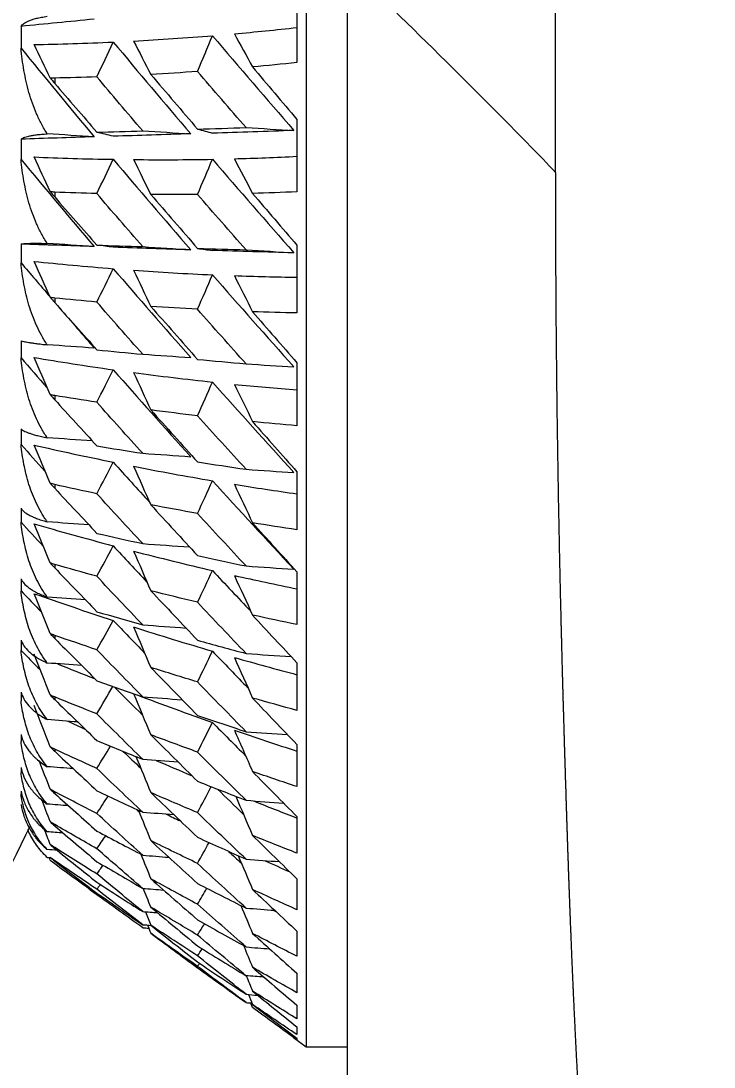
# Model space of a CAD drawing. Extents: x 541 to 1062, y 0 to 382.
# Drawn here: x 780.78 to 789.05, y 230.48 to 242.95 of the extents above; entities that cross this region are included whole.
import ezdxf

# ---------------------------------------------------------------- set-up
doc = ezdxf.new("R2010")
doc.units = 0
doc.header["$LTSCALE"] = 10
doc.header["$MEASUREMENT"] = 0
doc.header["$PDMODE"] = 3
doc.header["$PDSIZE"] = -10
doc.layers.get('0').update_dxf_attribs({"linetype": 'CONTINUOUS'})
doc.layers.get('DEFPOINTS').update_dxf_attribs({"linetype": 'CONTINUOUS'})
doc.layers.add('1', color=7, linetype='CONTINUOUS')
doc.styles.add('Daelim Dimension', font='')
doc.styles.get('Daelim Dimension').set_extended_font_data('NanumGothic')
doc.dimstyles.new('DEFAULT', dxfattribs={"dimscale": 2, "dimtxt": 2, "dimasz": 2, "dimexe": 0, "dimexo": 2, "dimgap": 1, "dimtad": 1, "dimdec": 1, "dimzin": 9, "dimdsep": 46, "dimtxsty": 'Daelim Dimension', "dimcen": 0.5, "dimclrd": 252, "dimclre": 252, "dimclrt": 3, "dimadec": 1, "dimazin": 0, "dimtfac": 1, "dimtdec": 1, "dimtix": 1, "dimtmove": 0, "dimatfit": 3, "dimfxl": 1, "dimtolj": 1, "dimtzin": 1, "dimlwd": 9, "dimlwe": 9, "dimarcsym": 0})

# ---------------------------------------------------------------- blocks, each defined once
blk = doc.blocks.new('*D9')
at = {"color": 5, "linetype": 'ByBlock', "lineweight": 9, "ltscale": 0.5, "transparency": 16777216}
for p, q in [((729.638, 97.539), (729.638, 341.221)), ((733.638, 341.221), (805.042, 341.221)), ((809.042, 265.765), (809.042, 341.221))]:
    blk.add_line(p, q, dxfattribs=at)
at = {"color": 5, "ltscale": 0.5, "transparency": 16777216}
for points in [[(733.638, 341.887), (733.638, 340.554), (729.638, 341.221)], [(805.042, 341.887), (805.042, 340.554), (809.042, 341.221)]]:
    blk.add_solid(points, dxfattribs=at)
at = {"layer": 'DEFPOINTS', "color": 0, "ltscale": 0.5, "transparency": 16777216}
for p in [(809.042, 341.221), (809.042, 261.765), (729.638, 93.539)]:
    blk.add_point(p, dxfattribs=at)
at = {"color": 7, "ltscale": 0.5, "transparency": 16777216, "insert": (769.34, 346.221), "char_height": 6, "attachment_point": 5, "style": 'Daelim Dimension'}
blk.add_mtext('\\A1;79.4', dxfattribs=at)

msp = doc.modelspace()

# ---------------------------------------------------------------- linework, layer by layer
at = {"layer": '1', "color": 7, "linetype": 'Continuous', "lineweight": 18}
for p, q in [((784.182, 321.427), (784.182, 230.722)), ((784.671, 243.377), (784.671, 230.846)), ((781.605, 232.594), (781.763, 232.48)), ((784.03, 230.832), (784.182, 230.722)), ((784.182, 230.722), (784.671, 230.722))]:
    msp.add_line(p, q, dxfattribs=at)
at = {"layer": '1', "color": 7, "linetype": 'Continuous', "lineweight": 13}
for p, q in [((781.183, 242.272), (781.183, 242.209)), ((781.183, 240.912), (781.183, 240.854)), ((781.183, 239.649), (781.183, 239.595)), ((781.183, 238.486), (781.183, 238.437)), ((781.183, 237.426), (781.183, 237.381)), ((781.183, 236.472), (781.183, 236.432)), ((781.183, 235.626), (781.183, 235.591)), ((781.183, 234.892), (781.183, 234.861)), ((781.183, 234.27), (781.183, 234.245)), ((781.183, 233.762), (781.183, 233.742)), ((781.183, 233.371), (781.183, 233.356)), ((781.183, 233.097), (781.183, 233.087)), ((781.183, 232.94), (781.183, 232.936))]:
    msp.add_line(p, q, dxfattribs=at)
for points, knots in [([(787.156, 241.147), (787.156, 241.819), (787.156, 242.524), (787.156, 244), (787.156, 244.772), (787.156, 246.385), (787.156, 247.225), (787.156, 248.976), (787.156, 249.886), (787.156, 251.776), (787.156, 252.755), (787.156, 254.781), (787.156, 255.828), (787.156, 257.987), (787.156, 259.098), (787.156, 261.381), (787.156, 262.552), (787.156, 264.948), (787.156, 266.173), (787.156, 268.668), (787.156, 269.938), (787.156, 272.513), (787.156, 273.819), (787.156, 276.454), (787.156, 277.783), (787.156, 280.454), (787.156, 281.795), (787.156, 284.475), (787.156, 285.814), (787.156, 288.476), (787.156, 289.799), (787.156, 292.414), (787.156, 293.707), (787.156, 296.248), (787.156, 297.496), (787.156, 299.937), (787.156, 301.128), (787.156, 303.443), (787.156, 304.567), (787.156, 306.736), (787.156, 307.781), (787.156, 309.786), (787.156, 310.746), (787.156, 312.574), (787.156, 313.442), (787.156, 315.083), (787.156, 315.856), (787.157, 317.307), (787.157, 317.983), (787.157, 319.241), (787.157, 319.822), (787.157, 320.89), (787.157, 321.377), (787.157, 322.261), (787.157, 322.657), (787.157, 323.365), (787.157, 323.676), (787.157, 324.218), (787.157, 324.449), (787.157, 324.836), (787.157, 324.992), (787.157, 325.238), (787.157, 325.327), (787.157, 325.443), (787.157, 325.47), (787.157, 325.47)], [0, 0, 0, 0, 0.03125, 0.03125, 0.0625, 0.0625, 0.09375, 0.09375, 0.125, 0.125, 0.15625, 0.15625, 0.1875, 0.1875, 0.21875, 0.21875, 0.25, 0.25, 0.28125, 0.28125, 0.3125, 0.3125, 0.34375, 0.34375, 0.375, 0.375, 0.40625, 0.40625, 0.4375, 0.4375, 0.46875, 0.46875, 0.5, 0.5, 0.53125, 0.53125, 0.5625, 0.5625, 0.59375, 0.59375, 0.625, 0.625, 0.65625, 0.65625, 0.6875, 0.6875, 0.71875, 0.71875, 0.75, 0.75, 0.78125, 0.78125, 0.8125, 0.8125, 0.84375, 0.84375, 0.875, 0.875, 0.90625, 0.90625, 0.9375, 0.9375, 0.96875, 0.96875, 1, 1, 1, 1]), ([(787.155, 241.146), (786.957, 241.357), (786.55, 241.772), (785.722, 242.598), (785.096, 243.214), (784.671, 243.621)], [0, 0, 0, 0, 0.249848, 0.499898, 1, 1, 1, 1]), ([(787.154, 241.146), (787.154, 241.122), (787.154, 241.074), (787.154, 241.003), (787.154, 240.932), (787.154, 240.862), (787.154, 240.791), (787.154, 240.721), (787.154, 240.65), (787.154, 240.58), (787.154, 240.511), (787.155, 240.441), (787.155, 240.372), (787.155, 240.302), (787.155, 240.233), (787.156, 240.164), (787.156, 240.096), (787.156, 240.027), (787.156, 239.959), (787.157, 239.89), (787.157, 239.822), (787.158, 239.755), (787.158, 239.687), (787.158, 239.619), (787.159, 239.552), (787.159, 239.485), (787.16, 239.418), (787.16, 239.351), (787.161, 239.284), (787.161, 239.218), (787.162, 239.151), (787.163, 239.085), (787.163, 239.019), (787.164, 238.953), (787.165, 238.887), (787.165, 238.822), (787.166, 238.756), (787.167, 238.691), (787.167, 238.626), (787.168, 238.561), (787.169, 238.496), (787.17, 238.431), (787.171, 238.367), (787.171, 238.302), (787.172, 238.238), (787.173, 238.174), (787.174, 238.11), (787.175, 238.046), (787.176, 237.982), (787.177, 237.919), (787.178, 237.855), (787.179, 237.792), (787.18, 237.729), (787.181, 237.666), (787.182, 237.603), (787.183, 237.54), (787.184, 237.478), (787.185, 237.415), (787.186, 237.353), (787.187, 237.291), (787.188, 237.229), (787.189, 237.167), (787.191, 237.105), (787.192, 237.044), (787.193, 236.982), (787.194, 236.921), (787.195, 236.859), (787.197, 236.798), (787.198, 236.737), (787.199, 236.676), (787.2, 236.616), (787.202, 236.555), (787.203, 236.495), (787.204, 236.434), (787.206, 236.374), (787.207, 236.314), (787.208, 236.254), (787.21, 236.194), (787.211, 236.134), (787.212, 236.075), (787.214, 236.015), (787.215, 235.956), (787.217, 235.897), (787.218, 235.838), (787.219, 235.779), (787.221, 235.72), (787.222, 235.661), (787.224, 235.602), (787.225, 235.544), (787.227, 235.485), (787.228, 235.427), (787.23, 235.369), (787.231, 235.311), (787.233, 235.253), (787.234, 235.195), (787.236, 235.138), (787.238, 235.08), (787.239, 235.023), (787.241, 234.965), (787.242, 234.908), (787.244, 234.851), (787.246, 234.794), (787.247, 234.738), (787.249, 234.681), (787.25, 234.624), (787.252, 234.568), (787.254, 234.512), (787.255, 234.455), (787.257, 234.399), (787.259, 234.343), (787.26, 234.288), (787.262, 234.232), (787.264, 234.176), (787.265, 234.121), (787.267, 234.066), (787.269, 234.01), (787.27, 233.955), (787.272, 233.9), (787.274, 233.846), (787.276, 233.791), (787.277, 233.74), (787.279, 233.693), (787.28, 233.649), (787.281, 233.605), (787.283, 233.561), (787.284, 233.515), (787.286, 233.47), (787.287, 233.424), (787.289, 233.377), (787.29, 233.33), (787.292, 233.282), (787.294, 233.234), (787.295, 233.185), (787.297, 233.136), (787.298, 233.086), (787.3, 233.036), (787.302, 232.985), (787.304, 232.934), (787.305, 232.883), (787.307, 232.831), (787.309, 232.779), (787.311, 232.726), (787.313, 232.673), (787.315, 232.619), (787.317, 232.565), (787.319, 232.51), (787.321, 232.455), (787.323, 232.4), (787.325, 232.344), (787.327, 232.288), (787.329, 232.232), (787.331, 232.175), (787.334, 232.118), (787.336, 232.06), (787.338, 232.002), (787.341, 231.944), (787.343, 231.885), (787.345, 231.826), (787.348, 231.767), (787.35, 231.708), (787.353, 231.648), (787.356, 231.588), (787.358, 231.527), (787.361, 231.467), (787.364, 231.406), (787.366, 231.344), (787.369, 231.283), (787.372, 231.221), (787.375, 231.159), (787.378, 231.097), (787.381, 231.035), (787.384, 230.973), (787.387, 230.91), (787.39, 230.847), (787.393, 230.784), (787.396, 230.721), (787.4, 230.658), (787.403, 230.594), (787.406, 230.531), (787.41, 230.467), (787.413, 230.404), (787.417, 230.34), (787.42, 230.276), (787.424, 230.212), (787.427, 230.149), (787.431, 230.085), (787.435, 230.021), (787.438, 229.957), (787.442, 229.894), (787.446, 229.83), (787.45, 229.766), (787.454, 229.703), (787.458, 229.639), (787.462, 229.576), (787.466, 229.513), (787.47, 229.45), (787.474, 229.387), (787.478, 229.325), (787.482, 229.263), (787.486, 229.201), (787.49, 229.139), (787.495, 229.077), (787.499, 229.016), (787.503, 228.955), (787.508, 228.894), (787.511, 228.855), (787.512, 228.835)], [0, 0, 0, 0, 0.004183, 0.008364, 0.012543, 0.01672, 0.020895, 0.025068, 0.029239, 0.033409, 0.037577, 0.041743, 0.045908, 0.050071, 0.054233, 0.058394, 0.062553, 0.066711, 0.070868, 0.075024, 0.079179, 0.083333, 0.087486, 0.091639, 0.09579, 0.099941, 0.104092, 0.108241, 0.112391, 0.116539, 0.120688, 0.124836, 0.128984, 0.133132, 0.137279, 0.141427, 0.145575, 0.149722, 0.15387, 0.158018, 0.162167, 0.166315, 0.170464, 0.174614, 0.178764, 0.182914, 0.187066, 0.191218, 0.19537, 0.199524, 0.203678, 0.207834, 0.21199, 0.216148, 0.220307, 0.224466, 0.228627, 0.23279, 0.236954, 0.241119, 0.245286, 0.249454, 0.253624, 0.257796, 0.261969, 0.266144, 0.270321, 0.2745, 0.278681, 0.282865, 0.28705, 0.291237, 0.295427, 0.299619, 0.303813, 0.30801, 0.31221, 0.316412, 0.320617, 0.324824, 0.329035, 0.333248, 0.337464, 0.341683, 0.345906, 0.350131, 0.35436, 0.358592, 0.362827, 0.367066, 0.371308, 0.375554, 0.379803, 0.384056, 0.388313, 0.392573, 0.396838, 0.401106, 0.405378, 0.409655, 0.413935, 0.41822, 0.422509, 0.426802, 0.4311, 0.435402, 0.439709, 0.44402, 0.448336, 0.452657, 0.456983, 0.461313, 0.465648, 0.469988, 0.474334, 0.478684, 0.483039, 0.4874, 0.491766, 0.496138, 0.500515, 0.503985, 0.507509, 0.511086, 0.514716, 0.5184, 0.522137, 0.525927, 0.529772, 0.53367, 0.537622, 0.541629, 0.54569, 0.549805, 0.553975, 0.5582, 0.562479, 0.566814, 0.571204, 0.575649, 0.580149, 0.584706, 0.589318, 0.593986, 0.59871, 0.603491, 0.608328, 0.613222, 0.618172, 0.62318, 0.628244, 0.633366, 0.638546, 0.643783, 0.649077, 0.65443, 0.659841, 0.66531, 0.670838, 0.676424, 0.68207, 0.687774, 0.693538, 0.699361, 0.705243, 0.711186, 0.717188, 0.72325, 0.729373, 0.735556, 0.7418, 0.748105, 0.754471, 0.760898, 0.767386, 0.773936, 0.780548, 0.787222, 0.793958, 0.800757, 0.807618, 0.814542, 0.821529, 0.828579, 0.835692, 0.842869, 0.85011, 0.857414, 0.864783, 0.872216, 0.879713, 0.887275, 0.894901, 0.902593, 0.910349, 0.91817, 0.926057, 0.934009, 0.942027, 0.95011, 0.95826, 0.966475, 0.974757, 0.983105, 0.991519, 1, 1, 1, 1])]:
    msp.add_open_spline(points, degree=3, knots=knots, dxfattribs=at)
at = {"layer": '1', "color": 7, "linetype": 'Continuous', "lineweight": 18}
for points, knots in [([(784.671, 243.621), (784.671, 243.085), (784.671, 242.043), (784.671, 240.567), (784.671, 239.176), (784.671, 238.307), (784.671, 237.835), (784.671, 237.783), (784.671, 237.678), (784.671, 237.627), (784.671, 237.472), (784.671, 237.166), (784.671, 236.87), (784.671, 236.29), (784.671, 235.552), (784.671, 234.546), (784.671, 233.942), (784.671, 233.371), (784.671, 232.834), (784.671, 232.364), (784.671, 231.929), (784.671, 231.728), (784.671, 231.521), (784.671, 231.499), (784.671, 231.454), (784.671, 231.388), (784.671, 231.24), (784.671, 231.123), (784.671, 230.904), (784.671, 230.65), (784.671, 230.377), (784.671, 230.215), (784.671, 230.179), (784.671, 230.179)], [0, 0, 0, 0, 0.062546, 0.125093, 0.187639, 0.250185, 0.250185, 0.258004, 0.258004, 0.265822, 0.265822, 0.281458, 0.312732, 0.312732, 0.375278, 0.437824, 0.500371, 0.500371, 0.562917, 0.625463, 0.625463, 0.68801, 0.68801, 0.695828, 0.695828, 0.703646, 0.719283, 0.750556, 0.750556, 0.813102, 0.875648, 0.938195, 1, 1, 1, 1]), ([(780.782, 242.888), (780.789, 242.9), (780.801, 242.911), (780.831, 242.934), (780.851, 242.945), (780.888, 242.96), (780.901, 242.965), (780.924, 242.972), (780.932, 242.975), (780.948, 242.98), (780.957, 242.982), (780.984, 242.989), (781.003, 242.993), (781.046, 243.001), (781.069, 243.005), (781.095, 243.009)], [0, 0, 0, 0, 0.25, 0.25, 0.5, 0.5, 0.625, 0.625, 0.6875, 0.6875, 0.75, 0.75, 0.875, 0.875, 1, 1, 1, 1]), ([(781.095, 241.607), (781.069, 241.646), (781.046, 241.685), (781.004, 241.766), (780.984, 241.806), (780.931, 241.93), (780.901, 242.015), (780.864, 242.144), (780.853, 242.188), (780.833, 242.275), (780.824, 242.319), (780.801, 242.451), (780.789, 242.54), (780.782, 242.629)], [0, 0, 0, 0, 0.125, 0.125, 0.25, 0.25, 0.5, 0.5, 0.625, 0.625, 0.75, 0.75, 1, 1, 1, 1]), ([(780.782, 241.543), (780.789, 241.55), (780.801, 241.556), (780.831, 241.569), (780.851, 241.575), (780.888, 241.583), (780.901, 241.586), (780.924, 241.59), (780.932, 241.591), (780.948, 241.594), (780.957, 241.595), (780.984, 241.598), (781.003, 241.6), (781.046, 241.604), (781.069, 241.606), (781.095, 241.607)], [0, 0, 0, 0, 0.25, 0.25, 0.5, 0.5, 0.625, 0.625, 0.6875, 0.6875, 0.75, 0.75, 0.875, 0.875, 1, 1, 1, 1]), ([(781.095, 240.3), (781.069, 240.338), (781.046, 240.377), (781.004, 240.455), (780.984, 240.495), (780.931, 240.617), (780.901, 240.7), (780.864, 240.827), (780.853, 240.869), (780.833, 240.955), (780.824, 240.998), (780.801, 241.128), (780.789, 241.214), (780.782, 241.302)], [0, 0, 0, 0, 0.125, 0.125, 0.25, 0.25, 0.5, 0.5, 0.625, 0.625, 0.75, 0.75, 1, 1, 1, 1]), ([(780.782, 240.292), (780.789, 240.294), (780.801, 240.296), (780.831, 240.299), (780.851, 240.3), (780.888, 240.301), (780.901, 240.302), (780.924, 240.302), (780.932, 240.302), (780.948, 240.302), (780.957, 240.302), (780.984, 240.302), (781.003, 240.302), (781.046, 240.301), (781.069, 240.301), (781.095, 240.3)], [0, 0, 0, 0, 0.25, 0.25, 0.5, 0.5, 0.625, 0.625, 0.6875, 0.6875, 0.75, 0.75, 0.875, 0.875, 1, 1, 1, 1]), ([(781.095, 239.091), (781.069, 239.128), (781.046, 239.166), (781.004, 239.243), (780.984, 239.282), (780.931, 239.4), (780.901, 239.482), (780.864, 239.606), (780.853, 239.647), (780.833, 239.731), (780.824, 239.773), (780.801, 239.899), (780.789, 239.984), (780.782, 240.069)], [0, 0, 0, 0, 0.125, 0.125, 0.25, 0.25, 0.5, 0.5, 0.625, 0.625, 0.75, 0.75, 1, 1, 1, 1]), ([(780.782, 239.14), (780.789, 239.137), (780.801, 239.134), (780.831, 239.127), (780.851, 239.123), (780.888, 239.117), (780.901, 239.115), (780.924, 239.112), (780.932, 239.111), (780.948, 239.109), (780.957, 239.107), (780.984, 239.104), (781.003, 239.102), (781.046, 239.096), (781.069, 239.094), (781.095, 239.091)], [0, 0, 0, 0, 0.25, 0.25, 0.5, 0.5, 0.625, 0.625, 0.6875, 0.6875, 0.75, 0.75, 0.875, 0.875, 1, 1, 1, 1]), ([(781.095, 237.983), (781.069, 238.019), (781.046, 238.056), (781.004, 238.131), (780.984, 238.169), (780.931, 238.285), (780.901, 238.364), (780.864, 238.485), (780.853, 238.525), (780.833, 238.607), (780.824, 238.648), (780.801, 238.771), (780.789, 238.853), (780.782, 238.936)], [0, 0, 0, 0, 0.125, 0.125, 0.25, 0.25, 0.5, 0.5, 0.625, 0.625, 0.75, 0.75, 1, 1, 1, 1]), ([(780.782, 238.089), (780.789, 238.081), (780.801, 238.073), (780.831, 238.056), (780.851, 238.048), (780.888, 238.035), (780.901, 238.03), (780.924, 238.023), (780.932, 238.021), (780.948, 238.017), (780.957, 238.014), (780.984, 238.007), (781.003, 238.002), (781.046, 237.993), (781.069, 237.988), (781.095, 237.983)], [0, 0, 0, 0, 0.25, 0.25, 0.5, 0.5, 0.625, 0.625, 0.6875, 0.6875, 0.75, 0.75, 0.875, 0.875, 1, 1, 1, 1]), ([(781.095, 236.98), (781.069, 237.015), (781.046, 237.051), (781.004, 237.124), (780.984, 237.161), (780.931, 237.273), (780.901, 237.349), (780.864, 237.466), (780.853, 237.506), (780.833, 237.585), (780.824, 237.625), (780.801, 237.744), (780.789, 237.824), (780.782, 237.904)], [0, 0, 0, 0, 0.125, 0.125, 0.25, 0.25, 0.5, 0.5, 0.625, 0.625, 0.75, 0.75, 1, 1, 1, 1]), ([(780.782, 237.142), (780.789, 237.129), (780.801, 237.116), (780.831, 237.09), (780.851, 237.077), (780.888, 237.056), (780.901, 237.049), (780.924, 237.039), (780.932, 237.036), (780.948, 237.029), (780.957, 237.025), (780.984, 237.015), (781.003, 237.008), (781.046, 236.994), (781.069, 236.987), (781.095, 236.98)], [0, 0, 0, 0, 0.25, 0.25, 0.5, 0.5, 0.625, 0.625, 0.6875, 0.6875, 0.75, 0.75, 0.875, 0.875, 1, 1, 1, 1]), ([(781.095, 236.084), (781.069, 236.118), (781.046, 236.152), (781.004, 236.223), (780.984, 236.258), (780.931, 236.367), (780.901, 236.441), (780.864, 236.554), (780.853, 236.592), (780.833, 236.669), (780.824, 236.707), (780.801, 236.822), (780.789, 236.899), (780.782, 236.977)], [0, 0, 0, 0, 0.125, 0.125, 0.25, 0.25, 0.5, 0.5, 0.625, 0.625, 0.75, 0.75, 1, 1, 1, 1]), ([(780.782, 236.302), (780.789, 236.284), (780.801, 236.266), (780.831, 236.23), (780.851, 236.212), (780.888, 236.185), (780.901, 236.176), (780.924, 236.162), (780.932, 236.157), (780.948, 236.148), (780.957, 236.143), (780.984, 236.129), (781.003, 236.12), (781.046, 236.102), (781.069, 236.093), (781.095, 236.084)], [0, 0, 0, 0, 0.25, 0.25, 0.5, 0.5, 0.625, 0.625, 0.6875, 0.6875, 0.75, 0.75, 0.875, 0.875, 1, 1, 1, 1]), ([(781.095, 235.297), (781.069, 235.33), (781.046, 235.363), (781.004, 235.431), (780.984, 235.466), (780.931, 235.57), (780.901, 235.641), (780.864, 235.75), (780.853, 235.787), (780.833, 235.86), (780.824, 235.897), (780.801, 236.008), (780.789, 236.082), (780.782, 236.157)], [0, 0, 0, 0, 0.125, 0.125, 0.25, 0.25, 0.5, 0.5, 0.625, 0.625, 0.75, 0.75, 1, 1, 1, 1]), ([(780.782, 235.571), (780.789, 235.548), (780.801, 235.525), (780.831, 235.48), (780.851, 235.457), (780.888, 235.423), (780.901, 235.411), (780.924, 235.394), (780.932, 235.388), (780.948, 235.377), (780.957, 235.371), (780.984, 235.354), (781.003, 235.342), (781.046, 235.319), (781.069, 235.308), (781.095, 235.297)], [0, 0, 0, 0, 0.25, 0.25, 0.5, 0.5, 0.625, 0.625, 0.6875, 0.6875, 0.75, 0.75, 0.875, 0.875, 1, 1, 1, 1]), ([(781.095, 234.622), (781.069, 234.654), (781.046, 234.686), (781.004, 234.751), (780.984, 234.784), (780.931, 234.884), (780.901, 234.953), (780.864, 235.057), (780.853, 235.092), (780.833, 235.162), (780.824, 235.198), (780.801, 235.304), (780.789, 235.375), (780.782, 235.446)], [0, 0, 0, 0, 0.125, 0.125, 0.25, 0.25, 0.5, 0.5, 0.625, 0.625, 0.75, 0.75, 1, 1, 1, 1]), ([(780.782, 234.95), (780.789, 234.923), (780.801, 234.896), (780.831, 234.841), (780.851, 234.813), (780.888, 234.772), (780.901, 234.758), (780.924, 234.737), (780.932, 234.731), (780.948, 234.717), (780.957, 234.71), (780.984, 234.689), (781.003, 234.676), (781.046, 234.649), (781.069, 234.635), (781.095, 234.622)], [0, 0, 0, 0, 0.25, 0.25, 0.5, 0.5, 0.625, 0.625, 0.6875, 0.6875, 0.75, 0.75, 0.875, 0.875, 1, 1, 1, 1]), ([(781.095, 234.061), (781.069, 234.091), (781.046, 234.122), (781.004, 234.184), (780.984, 234.216), (780.931, 234.311), (780.901, 234.376), (780.864, 234.476), (780.853, 234.51), (780.833, 234.577), (780.824, 234.61), (780.801, 234.711), (780.789, 234.779), (780.782, 234.847)], [0, 0, 0, 0, 0.125, 0.125, 0.25, 0.25, 0.5, 0.5, 0.625, 0.625, 0.75, 0.75, 1, 1, 1, 1]), ([(780.782, 234.443), (780.789, 234.411), (780.801, 234.379), (780.831, 234.314), (780.851, 234.282), (780.888, 234.234), (780.901, 234.218), (780.924, 234.194), (780.932, 234.186), (780.948, 234.17), (780.957, 234.162), (780.984, 234.138), (781.003, 234.123), (781.046, 234.092), (781.069, 234.076), (781.095, 234.061)], [0, 0, 0, 0, 0.25, 0.25, 0.5, 0.5, 0.625, 0.625, 0.6875, 0.6875, 0.75, 0.75, 0.875, 0.875, 1, 1, 1, 1]), ([(781.095, 233.615), (781.069, 233.644), (781.046, 233.673), (781.004, 233.732), (780.984, 233.762), (780.931, 233.853), (780.901, 233.915), (780.864, 234.009), (780.853, 234.041), (780.833, 234.104), (780.824, 234.136), (780.801, 234.232), (780.789, 234.296), (780.782, 234.361)], [0, 0, 0, 0, 0.125, 0.125, 0.25, 0.25, 0.5, 0.5, 0.625, 0.625, 0.75, 0.75, 1, 1, 1, 1]), ([(780.782, 234.05), (780.789, 234.013), (780.801, 233.976), (780.831, 233.903), (780.851, 233.866), (780.888, 233.811), (780.901, 233.793), (780.924, 233.766), (780.932, 233.757), (780.948, 233.739), (780.957, 233.73), (780.984, 233.703), (781.003, 233.685), (781.046, 233.65), (781.069, 233.632), (781.095, 233.615)], [0, 0, 0, 0, 0.25, 0.25, 0.5, 0.5, 0.625, 0.625, 0.6875, 0.6875, 0.75, 0.75, 0.875, 0.875, 1, 1, 1, 1]), ([(781.095, 233.285), (781.069, 233.312), (781.046, 233.34), (781.004, 233.396), (780.984, 233.424), (780.931, 233.51), (780.901, 233.568), (780.864, 233.657), (780.853, 233.687), (780.833, 233.747), (780.824, 233.777), (780.801, 233.868), (780.789, 233.928), (780.782, 233.989)], [0, 0, 0, 0, 0.125, 0.125, 0.25, 0.25, 0.5, 0.5, 0.625, 0.625, 0.75, 0.75, 1, 1, 1, 1]), ([(780.782, 233.771), (780.789, 233.73), (780.801, 233.689), (780.831, 233.607), (780.851, 233.566), (780.888, 233.504), (780.901, 233.484), (780.924, 233.454), (780.932, 233.443), (780.948, 233.423), (780.957, 233.413), (780.984, 233.383), (781.003, 233.363), (781.046, 233.324), (781.069, 233.304), (781.095, 233.285)], [0, 0, 0, 0, 0.25, 0.25, 0.5, 0.5, 0.625, 0.625, 0.6875, 0.6875, 0.75, 0.75, 0.875, 0.875, 1, 1, 1, 1]), ([(781.095, 233.073), (781.069, 233.098), (781.046, 233.124), (781.004, 233.177), (780.984, 233.203), (780.931, 233.284), (780.901, 233.338), (780.864, 233.422), (780.853, 233.45), (780.833, 233.506), (780.824, 233.534), (780.801, 233.619), (780.789, 233.676), (780.782, 233.732)], [0, 0, 0, 0, 0.125, 0.125, 0.25, 0.25, 0.5, 0.5, 0.625, 0.625, 0.75, 0.75, 1, 1, 1, 1]), ([(780.782, 233.609), (780.789, 233.563), (780.801, 233.518), (780.831, 233.427), (780.851, 233.382), (780.888, 233.314), (780.901, 233.292), (780.924, 233.258), (780.932, 233.247), (780.948, 233.225), (780.957, 233.213), (780.984, 233.18), (781.003, 233.158), (781.046, 233.115), (781.069, 233.094), (781.095, 233.073)], [0, 0, 0, 0, 0.25, 0.25, 0.5, 0.5, 0.625, 0.625, 0.6875, 0.6875, 0.75, 0.75, 0.875, 0.875, 1, 1, 1, 1]), ([(774.986, 227.31), (775.79, 227.353), (776.599, 227.638), (777.916, 228.566), (778.439, 229.173), (779.701, 230.93), (780.311, 232.151), (780.893, 233.36)], [0, 0, 0, 0, 0.257138, 0.257138, 0.520889, 0.520889, 1, 1, 1, 1]), ([(781.095, 232.978), (781.069, 233.002), (781.046, 233.026), (781.004, 233.075), (780.984, 233.1), (780.931, 233.175), (780.901, 233.226), (780.871, 233.289), (780.866, 233.3), (780.861, 233.311)], [0, 0, 0, 0, 0.226104, 0.226104, 0.452208, 0.452208, 0.904415, 0.904415, 1, 1, 1, 1])]:
    msp.add_open_spline(points, degree=3, knots=knots, dxfattribs=at)
for points in [[(784.071, 243.373), (784.071, 243.063), (784.071, 242.757), (784.071, 242.457)], [(781.655, 242.974), (781.355, 242.945), (781.064, 242.916), (780.782, 242.888)], [(780.782, 242.888), (780.782, 242.801), (780.782, 242.715), (780.782, 242.629)], [(783.325, 242.8), (783.574, 242.822), (783.823, 242.847), (784.071, 242.875)], [(782.123, 242.714), (782.437, 242.73), (782.751, 242.752), (783.064, 242.777)], [(782.886, 242.351), (782.946, 242.493), (783.005, 242.635), (783.064, 242.777)], [(783.064, 242.777), (783.383, 242.402), (783.707, 242.026), (784.036, 241.647)], [(783.325, 242.8), (783.398, 242.668), (783.47, 242.536), (783.542, 242.404)], [(780.782, 242.629), (781.064, 242.281), (781.355, 241.929), (781.655, 241.571)], [(780.937, 242.671), (781.236, 242.677), (781.551, 242.686), (781.881, 242.702)], [(781.129, 242.274), (781.065, 242.406), (781.001, 242.538), (780.937, 242.671)], [(781.686, 242.286), (781.751, 242.425), (781.816, 242.563), (781.881, 242.702)], [(781.881, 242.702), (782.18, 242.343), (782.488, 241.978), (782.805, 241.607)], [(782.123, 242.714), (782.192, 242.581), (782.26, 242.448), (782.329, 242.315)], [(784.071, 242.457), (783.895, 242.438), (783.718, 242.421), (783.542, 242.404)], [(783.542, 242.404), (783.718, 242.196), (783.895, 241.987), (784.071, 241.779)], [(781.129, 242.274), (781.147, 242.252), (781.165, 242.23), (781.183, 242.209)], [(781.183, 242.272), (781.165, 242.271), (781.147, 242.272), (781.129, 242.274)], [(781.686, 242.286), (781.518, 242.28), (781.351, 242.275), (781.183, 242.272)], [(782.232, 241.643), (782.046, 241.859), (781.864, 242.074), (781.686, 242.286)], [(782.886, 242.351), (782.701, 242.337), (782.515, 242.326), (782.329, 242.315)], [(782.329, 242.315), (782.515, 242.098), (782.701, 241.88), (782.886, 241.663)], [(783.465, 241.682), (783.27, 241.905), (783.077, 242.128), (782.886, 242.351)], [(781.183, 242.209), (781.351, 242.014), (781.519, 241.82), (781.686, 241.627)], [(784.071, 241.779), (784.071, 241.486), (784.071, 241.199), (784.071, 240.916)], [(781.686, 241.627), (781.865, 241.632), (782.047, 241.637), (782.232, 241.643)], [(782.232, 241.643), (782.423, 241.631), (782.614, 241.619), (782.805, 241.607)], [(782.886, 241.663), (783.077, 241.669), (783.27, 241.675), (783.465, 241.682)], [(782.886, 241.663), (782.946, 241.647), (783.005, 241.631), (783.064, 241.615)], [(784.036, 241.647), (783.707, 241.636), (783.383, 241.625), (783.064, 241.615)], [(783.465, 241.682), (783.655, 241.67), (783.846, 241.659), (784.036, 241.647)], [(781.655, 241.571), (781.355, 241.562), (781.064, 241.552), (780.782, 241.543)], [(780.782, 241.543), (780.782, 241.462), (780.782, 241.381), (780.782, 241.302)], [(781.655, 241.571), (781.468, 241.583), (781.281, 241.595), (781.095, 241.607)], [(781.882, 241.578), (781.817, 241.594), (781.751, 241.61), (781.686, 241.627)], [(782.805, 241.607), (782.488, 241.597), (782.18, 241.587), (781.882, 241.578)], [(780.782, 241.302), (781.064, 240.96), (781.355, 240.614), (781.655, 240.263)], [(781.129, 240.918), (781.065, 241.055), (781.001, 241.193), (780.937, 241.331)], [(780.937, 241.331), (781.236, 241.318), (781.551, 241.308), (781.881, 241.303)], [(781.686, 240.895), (781.751, 241.031), (781.816, 241.167), (781.881, 241.303)], [(781.881, 241.303), (782.18, 240.949), (782.488, 240.59), (782.805, 240.224)], [(782.123, 241.3), (782.437, 241.297), (782.751, 241.298), (783.064, 241.304)], [(782.123, 241.3), (782.192, 241.161), (782.26, 241.023), (782.329, 240.884)], [(782.886, 240.885), (782.946, 241.024), (783.005, 241.164), (783.064, 241.304)], [(783.064, 241.304), (783.383, 240.934), (783.707, 240.562), (784.036, 240.188)], [(783.325, 241.31), (783.574, 241.317), (783.823, 241.326), (784.071, 241.339)], [(783.325, 241.31), (783.398, 241.173), (783.47, 241.035), (783.542, 240.897)], [(781.129, 240.918), (781.147, 240.896), (781.165, 240.875), (781.183, 240.854)], [(781.183, 240.912), (781.165, 240.913), (781.147, 240.915), (781.129, 240.918)], [(781.686, 240.895), (781.518, 240.9), (781.351, 240.905), (781.183, 240.912)], [(782.232, 240.262), (782.046, 240.475), (781.864, 240.686), (781.686, 240.895)], [(782.886, 240.885), (782.701, 240.883), (782.515, 240.883), (782.329, 240.884)], [(782.329, 240.884), (782.515, 240.669), (782.701, 240.455), (782.886, 240.241)], [(783.465, 240.224), (783.27, 240.445), (783.077, 240.665), (782.886, 240.885)], [(784.071, 240.916), (783.895, 240.908), (783.718, 240.902), (783.542, 240.897)], [(783.542, 240.897), (783.718, 240.691), (783.895, 240.485), (784.071, 240.279)], [(781.183, 240.854), (781.351, 240.662), (781.519, 240.471), (781.686, 240.28)], [(781.655, 240.263), (781.355, 240.273), (781.064, 240.283), (780.782, 240.292)], [(780.782, 240.292), (780.782, 240.217), (780.782, 240.143), (780.782, 240.069)], [(781.655, 240.263), (781.468, 240.275), (781.281, 240.288), (781.095, 240.3)], [(781.882, 240.255), (781.817, 240.263), (781.751, 240.272), (781.686, 240.28)], [(781.686, 240.28), (781.865, 240.274), (782.047, 240.268), (782.232, 240.262)], [(782.232, 240.262), (782.423, 240.249), (782.614, 240.237), (782.805, 240.224)], [(784.071, 240.279), (784.071, 240.005), (784.071, 239.735), (784.071, 239.472)], [(782.805, 240.224), (782.488, 240.234), (782.18, 240.245), (781.882, 240.255)], [(782.886, 240.241), (782.946, 240.232), (783.005, 240.224), (783.064, 240.216)], [(782.886, 240.241), (783.077, 240.235), (783.27, 240.229), (783.465, 240.224)], [(784.036, 240.188), (783.707, 240.197), (783.383, 240.206), (783.064, 240.216)], [(783.465, 240.224), (783.655, 240.212), (783.846, 240.2), (784.036, 240.188)], [(780.782, 240.069), (780.895, 239.936), (781.009, 239.802), (781.124, 239.667)], [(781.129, 239.658), (781.065, 239.801), (781.001, 239.944), (780.937, 240.086)], [(780.937, 240.086), (781.236, 240.055), (781.551, 240.025), (781.881, 239.999)], [(781.686, 239.601), (781.751, 239.734), (781.816, 239.866), (781.881, 239.999)], [(781.881, 239.999), (782.18, 239.652), (782.488, 239.299), (782.805, 238.94)], [(782.123, 239.981), (782.192, 239.837), (782.26, 239.693), (782.329, 239.55)], [(782.123, 239.981), (782.437, 239.958), (782.751, 239.94), (783.064, 239.926)], [(782.886, 239.515), (782.946, 239.652), (783.005, 239.789), (783.064, 239.926)], [(783.064, 239.926), (783.383, 239.561), (783.707, 239.195), (784.036, 238.827)], [(783.325, 239.916), (783.398, 239.773), (783.47, 239.629), (783.542, 239.486)], [(783.325, 239.916), (783.574, 239.907), (783.823, 239.901), (784.071, 239.897)], [(781.129, 239.658), (781.147, 239.637), (781.165, 239.616), (781.183, 239.595)], [(781.183, 239.649), (781.165, 239.651), (781.147, 239.654), (781.129, 239.658)], [(781.686, 239.601), (781.518, 239.616), (781.351, 239.632), (781.183, 239.649)], [(781.183, 239.595), (781.351, 239.407), (781.519, 239.219), (781.686, 239.032)], [(781.244, 239.527), (781.38, 239.37), (781.516, 239.211), (781.655, 239.052)], [(782.232, 238.979), (782.046, 239.188), (781.864, 239.396), (781.686, 239.601)], [(782.329, 239.55), (782.515, 239.338), (782.701, 239.127), (782.886, 238.917)], [(782.886, 239.515), (782.701, 239.525), (782.515, 239.536), (782.329, 239.55)], [(783.465, 238.864), (783.27, 239.082), (783.077, 239.299), (782.886, 239.515)], [(784.071, 239.472), (783.895, 239.475), (783.718, 239.48), (783.542, 239.486)], [(783.542, 239.486), (783.718, 239.283), (783.895, 239.08), (784.071, 238.878)], [(780.782, 239.14), (780.782, 239.071), (780.782, 239.003), (780.782, 238.936)], [(781.655, 239.052), (781.468, 239.065), (781.281, 239.078), (781.095, 239.091)], [(781.686, 239.032), (781.865, 239.014), (782.047, 238.997), (782.232, 238.979)], [(780.782, 238.936), (780.885, 238.817), (780.988, 238.698), (781.093, 238.578)], [(781.129, 238.499), (781.065, 238.646), (781.001, 238.793), (780.937, 238.94)], [(780.937, 238.94), (781.236, 238.89), (781.551, 238.841), (781.881, 238.794)], [(782.232, 238.979), (782.423, 238.966), (782.614, 238.953), (782.805, 238.94)], [(782.886, 238.917), (783.077, 238.899), (783.27, 238.882), (783.465, 238.864)], [(781.686, 238.407), (781.751, 238.536), (781.816, 238.665), (781.881, 238.794)], [(781.881, 238.794), (782.18, 238.454), (782.488, 238.109), (782.805, 237.757)], [(782.123, 238.761), (782.192, 238.612), (782.26, 238.464), (782.329, 238.315)], [(782.123, 238.761), (782.437, 238.718), (782.751, 238.681), (783.064, 238.647)], [(783.465, 238.864), (783.655, 238.852), (783.846, 238.839), (784.036, 238.827)], [(784.071, 238.878), (784.071, 238.622), (784.071, 238.372), (784.071, 238.127)], [(782.886, 238.245), (782.946, 238.379), (783.005, 238.513), (783.064, 238.647)], [(783.064, 238.647), (783.383, 238.289), (783.707, 237.929), (784.036, 237.568)], [(783.325, 238.62), (783.398, 238.472), (783.47, 238.324), (783.542, 238.175)], [(783.325, 238.62), (783.574, 238.596), (783.823, 238.574), (784.071, 238.555)], [(781.129, 238.499), (781.147, 238.477), (781.165, 238.457), (781.183, 238.437)], [(781.183, 238.486), (781.165, 238.489), (781.147, 238.493), (781.129, 238.499)], [(781.686, 238.407), (781.518, 238.432), (781.351, 238.458), (781.183, 238.486)], [(781.183, 238.437), (781.351, 238.252), (781.519, 238.069), (781.686, 237.885)], [(782.232, 237.798), (782.046, 238.003), (781.864, 238.206), (781.686, 238.407)], [(782.329, 238.315), (782.515, 238.108), (782.701, 237.901), (782.886, 237.695)], [(782.886, 238.245), (782.701, 238.267), (782.515, 238.29), (782.329, 238.315)], [(783.465, 237.607), (783.27, 237.82), (783.077, 238.033), (782.886, 238.245)], [(784.071, 238.127), (783.895, 238.142), (783.718, 238.158), (783.542, 238.175)], [(783.542, 238.175), (783.718, 237.976), (783.895, 237.777), (784.071, 237.578)], [(780.782, 238.089), (780.782, 238.027), (780.782, 237.965), (780.782, 237.904)], [(780.782, 237.904), (780.876, 237.798), (780.971, 237.692), (781.067, 237.585)], [(781.129, 237.442), (781.065, 237.593), (781.001, 237.745), (780.937, 237.896)], [(780.937, 237.896), (781.236, 237.827), (781.551, 237.759), (781.881, 237.692)], [(781.632, 237.945), (781.453, 237.958), (781.274, 237.97), (781.095, 237.983)], [(781.686, 237.885), (781.865, 237.856), (782.047, 237.827), (782.232, 237.798)], [(782.232, 237.798), (782.423, 237.784), (782.614, 237.771), (782.805, 237.757)], [(781.686, 237.315), (781.751, 237.441), (781.816, 237.566), (781.881, 237.692)], [(781.881, 237.692), (782.024, 237.533), (782.169, 237.373), (782.316, 237.212)], [(782.123, 237.643), (782.192, 237.49), (782.26, 237.337), (782.329, 237.184)], [(782.123, 237.643), (782.437, 237.581), (782.751, 237.524), (783.064, 237.471)], [(782.886, 237.695), (783.077, 237.665), (783.27, 237.636), (783.465, 237.607)], [(783.465, 237.607), (783.655, 237.594), (783.846, 237.581), (784.036, 237.568)], [(784.071, 237.578), (784.071, 237.342), (784.071, 237.112), (784.071, 236.887)], [(781.129, 237.442), (781.147, 237.421), (781.165, 237.401), (781.183, 237.381)], [(781.183, 237.426), (781.165, 237.43), (781.147, 237.435), (781.129, 237.442)], [(781.686, 237.315), (781.518, 237.351), (781.351, 237.388), (781.183, 237.426)], [(782.886, 237.08), (782.946, 237.21), (783.005, 237.34), (783.064, 237.471)], [(783.064, 237.471), (783.383, 237.12), (783.707, 236.768), (784.036, 236.415)], [(783.325, 237.428), (783.398, 237.275), (783.47, 237.121), (783.542, 236.968)], [(783.325, 237.428), (783.574, 237.388), (783.823, 237.35), (784.071, 237.315)], [(781.183, 237.381), (781.351, 237.201), (781.519, 237.022), (781.686, 236.843)], [(782.232, 236.721), (782.046, 236.921), (781.864, 237.119), (781.686, 237.315)], [(780.782, 237.142), (780.782, 237.086), (780.782, 237.031), (780.782, 236.977)], [(782.329, 237.184), (782.515, 236.981), (782.701, 236.779), (782.886, 236.578)], [(782.886, 237.08), (782.701, 237.113), (782.515, 237.148), (782.329, 237.184)], [(783.465, 236.454), (783.27, 236.663), (783.077, 236.872), (782.886, 237.08)], [(780.782, 236.977), (780.869, 236.882), (780.956, 236.788), (781.045, 236.692)], [(781.129, 236.491), (781.065, 236.646), (781.001, 236.801), (780.937, 236.956)], [(780.937, 236.956), (781.236, 236.87), (781.551, 236.782), (781.881, 236.694)], [(781.592, 236.944), (781.426, 236.956), (781.261, 236.968), (781.095, 236.98)], [(784.071, 236.887), (783.895, 236.913), (783.718, 236.94), (783.542, 236.968)], [(783.542, 236.968), (783.718, 236.773), (783.895, 236.578), (784.071, 236.384)], [(781.686, 236.843), (781.865, 236.803), (782.047, 236.762), (782.232, 236.721)], [(781.686, 236.331), (781.751, 236.452), (781.816, 236.573), (781.881, 236.694)], [(781.881, 236.694), (782.013, 236.551), (782.147, 236.408), (782.283, 236.263)], [(782.232, 236.721), (782.418, 236.708), (782.605, 236.694), (782.792, 236.681)], [(782.123, 236.631), (782.192, 236.474), (782.26, 236.317), (782.329, 236.159)], [(782.123, 236.631), (782.437, 236.55), (782.751, 236.473), (783.064, 236.4)], [(782.886, 236.578), (783.077, 236.536), (783.27, 236.495), (783.465, 236.454)], [(781.129, 236.491), (781.147, 236.471), (781.165, 236.451), (781.183, 236.432)], [(781.183, 236.472), (781.165, 236.477), (781.147, 236.484), (781.129, 236.491)], [(781.686, 236.331), (781.518, 236.377), (781.351, 236.424), (781.183, 236.472)], [(781.183, 236.432), (781.351, 236.257), (781.519, 236.082), (781.686, 235.909)], [(782.886, 236.021), (782.946, 236.147), (783.005, 236.274), (783.064, 236.4)], [(783.064, 236.4), (783.215, 236.238), (783.368, 236.076), (783.521, 235.914)], [(783.465, 236.454), (783.655, 236.441), (783.846, 236.428), (784.036, 236.415)], [(780.782, 236.302), (780.782, 236.253), (780.782, 236.204), (780.782, 236.157)], [(782.232, 235.753), (782.046, 235.947), (781.864, 236.14), (781.686, 236.331)], [(783.325, 236.341), (783.398, 236.184), (783.47, 236.026), (783.542, 235.869)], [(783.325, 236.341), (783.574, 236.285), (783.823, 236.232), (784.071, 236.182)], [(784.071, 236.384), (784.071, 236.168), (784.071, 235.958), (784.071, 235.755)], [(780.782, 236.157), (780.862, 236.072), (780.944, 235.988), (781.025, 235.902)], [(782.329, 236.159), (782.515, 235.962), (782.701, 235.765), (782.886, 235.569)], [(782.886, 236.021), (782.701, 236.065), (782.515, 236.112), (782.329, 236.159)], [(781.129, 235.649), (781.065, 235.807), (781.001, 235.966), (780.937, 236.124)], [(780.937, 236.124), (781.236, 236.019), (781.551, 235.912), (781.881, 235.805)], [(781.551, 236.05), (781.399, 236.061), (781.247, 236.072), (781.095, 236.084)], [(783.465, 235.411), (783.27, 235.614), (783.077, 235.818), (782.886, 236.021)], [(781.686, 235.909), (781.865, 235.857), (782.047, 235.805), (782.232, 235.753)], [(781.686, 235.455), (781.751, 235.571), (781.816, 235.688), (781.881, 235.805)], [(781.881, 235.805), (782.004, 235.676), (782.129, 235.546), (782.255, 235.416)], [(784.071, 235.755), (783.895, 235.791), (783.718, 235.829), (783.542, 235.869)], [(783.542, 235.869), (783.718, 235.678), (783.895, 235.488), (784.071, 235.299)], [(781.129, 235.649), (781.147, 235.629), (781.165, 235.61), (781.183, 235.591)], [(781.183, 235.626), (781.165, 235.633), (781.147, 235.64), (781.129, 235.649)], [(782.123, 235.727), (782.192, 235.566), (782.26, 235.405), (782.329, 235.244)], [(782.123, 235.727), (782.437, 235.626), (782.751, 235.53), (783.064, 235.439)], [(782.232, 235.753), (782.404, 235.74), (782.577, 235.727), (782.749, 235.714)], [(780.782, 235.571), (780.782, 235.529), (780.782, 235.487), (780.782, 235.446)], [(781.686, 235.455), (781.518, 235.511), (781.351, 235.568), (781.183, 235.626)], [(781.183, 235.591), (781.351, 235.422), (781.519, 235.253), (781.686, 235.084)], [(782.886, 235.569), (783.077, 235.516), (783.27, 235.463), (783.465, 235.411)], [(780.782, 235.446), (780.857, 235.371), (780.932, 235.295), (781.008, 235.219)], [(781.129, 234.917), (781.065, 235.079), (781.001, 235.24), (780.937, 235.401)], [(782.232, 234.895), (782.046, 235.083), (781.864, 235.27), (781.686, 235.455)], [(782.886, 235.071), (782.946, 235.194), (783.005, 235.316), (783.064, 235.439)], [(783.064, 235.439), (783.204, 235.293), (783.345, 235.146), (783.487, 235)], [(783.465, 235.411), (783.644, 235.398), (783.823, 235.385), (784.003, 235.373)], [(781.506, 235.266), (781.369, 235.276), (781.232, 235.287), (781.095, 235.297)], [(781.218, 235.287), (781.361, 235.229), (781.508, 235.171), (781.658, 235.112)], [(783.325, 235.363), (783.398, 235.202), (783.47, 235.041), (783.542, 234.879)], [(783.325, 235.363), (783.574, 235.292), (783.823, 235.224), (784.071, 235.158)], [(784.071, 235.299), (784.071, 235.104), (784.071, 234.915), (784.071, 234.732)], [(782.329, 235.244), (782.515, 235.053), (782.701, 234.862), (782.886, 234.671)], [(782.886, 235.071), (782.701, 235.128), (782.515, 235.185), (782.329, 235.244)], [(781.686, 235.084), (781.865, 235.022), (782.047, 234.958), (782.232, 234.895)], [(781.686, 234.69), (781.749, 234.799), (781.813, 234.908), (781.877, 235.018)], [(783.465, 234.478), (783.27, 234.677), (783.077, 234.874), (782.886, 235.071)], [(780.782, 234.95), (780.782, 234.915), (780.782, 234.881), (780.782, 234.847)], [(781.129, 234.917), (781.147, 234.898), (781.165, 234.879), (781.183, 234.861)], [(781.183, 234.892), (781.165, 234.899), (781.147, 234.908), (781.129, 234.917)], [(781.686, 234.69), (781.518, 234.756), (781.351, 234.823), (781.183, 234.892)], [(781.895, 235.011), (782.006, 234.9), (782.118, 234.787), (782.231, 234.675)], [(782.123, 234.933), (782.192, 234.769), (782.26, 234.605), (782.329, 234.441)], [(782.167, 234.916), (782.467, 234.803), (782.766, 234.694), (783.064, 234.588)], [(782.232, 234.895), (782.389, 234.883), (782.546, 234.871), (782.704, 234.859)], [(781.129, 234.298), (781.065, 234.462), (781.001, 234.626), (780.937, 234.79)], [(781.183, 234.861), (781.351, 234.698), (781.519, 234.535), (781.686, 234.372)], [(784.071, 234.732), (783.895, 234.78), (783.718, 234.829), (783.542, 234.879)], [(783.542, 234.879), (783.718, 234.694), (783.895, 234.509), (784.071, 234.325)], [(782.232, 234.149), (782.046, 234.331), (781.864, 234.512), (781.686, 234.69)], [(782.886, 234.671), (783.077, 234.607), (783.27, 234.543), (783.465, 234.478)], [(781.458, 234.594), (781.337, 234.604), (781.216, 234.613), (781.095, 234.622)], [(781.341, 234.603), (781.408, 234.572), (781.476, 234.541), (781.544, 234.51)], [(782.886, 234.235), (782.946, 234.353), (783.005, 234.47), (783.064, 234.588)], [(783.064, 234.588), (783.195, 234.457), (783.326, 234.325), (783.458, 234.192)], [(780.782, 234.443), (780.782, 234.415), (780.782, 234.387), (780.782, 234.361)], [(782.329, 234.441), (782.515, 234.256), (782.701, 234.071), (782.886, 233.887)], [(782.886, 234.235), (782.701, 234.302), (782.515, 234.371), (782.329, 234.441)], [(783.325, 234.497), (783.398, 234.332), (783.47, 234.167), (783.542, 234.003)], [(783.325, 234.497), (783.574, 234.411), (783.823, 234.327), (784.071, 234.246)], [(783.465, 234.478), (783.63, 234.466), (783.794, 234.455), (783.959, 234.443)], [(781.129, 234.298), (781.147, 234.28), (781.165, 234.262), (781.183, 234.245)], [(781.183, 234.27), (781.165, 234.278), (781.147, 234.288), (781.129, 234.298)], [(781.686, 234.039), (781.518, 234.115), (781.351, 234.192), (781.183, 234.27)], [(781.686, 234.372), (781.865, 234.299), (782.047, 234.224), (782.232, 234.149)], [(781.686, 234.039), (781.74, 234.128), (781.794, 234.217), (781.849, 234.306)], [(784.071, 234.325), (784.071, 234.152), (784.071, 233.984), (784.071, 233.823)], [(781.183, 234.245), (781.351, 234.087), (781.519, 233.93), (781.686, 233.774)], [(782.001, 234.243), (782.07, 234.176), (782.139, 234.11), (782.209, 234.043)], [(782.152, 234.182), (782.211, 234.039), (782.27, 233.895), (782.329, 233.752)], [(782.232, 234.149), (782.373, 234.139), (782.514, 234.128), (782.655, 234.117)], [(783.465, 233.66), (783.27, 233.852), (783.077, 234.044), (782.886, 234.235)], [(780.782, 234.05), (780.782, 234.029), (780.782, 234.008), (780.782, 233.989)], [(781.129, 233.794), (781.085, 233.907), (781.041, 234.02), (780.998, 234.134)], [(781.406, 234.037), (781.302, 234.045), (781.198, 234.053), (781.095, 234.061)], [(782.232, 233.519), (782.046, 233.694), (781.864, 233.867), (781.686, 234.039)], [(782.394, 234.135), (782.535, 234.074), (782.675, 234.014), (782.816, 233.955)], [(784.071, 233.823), (783.895, 233.882), (783.718, 233.942), (783.542, 234.003)], [(783.542, 234.003), (783.718, 233.823), (783.895, 233.644), (784.071, 233.466)], [(780.782, 233.771), (780.782, 233.758), (780.782, 233.745), (780.782, 233.732)], [(781.129, 233.794), (781.147, 233.776), (781.165, 233.759), (781.183, 233.742)], [(781.183, 233.762), (781.165, 233.772), (781.147, 233.783), (781.129, 233.794)], [(781.686, 233.774), (781.865, 233.69), (782.047, 233.605), (782.232, 233.519)], [(782.886, 233.887), (783.077, 233.812), (783.27, 233.736), (783.465, 233.66)], [(782.886, 233.513), (782.941, 233.616), (782.995, 233.72), (783.049, 233.823)], [(783.124, 233.793), (783.227, 233.694), (783.329, 233.594), (783.432, 233.495)], [(781.129, 233.406), (781.095, 233.495), (781.061, 233.584), (781.027, 233.672)], [(781.686, 233.503), (781.518, 233.588), (781.351, 233.675), (781.183, 233.762)], [(781.183, 233.742), (781.351, 233.592), (781.519, 233.442), (781.686, 233.292)], [(781.686, 233.503), (781.73, 233.572), (781.775, 233.642), (781.82, 233.712)], [(782.329, 233.752), (782.515, 233.574), (782.701, 233.396), (782.886, 233.219)], [(782.886, 233.513), (782.701, 233.591), (782.515, 233.671), (782.329, 233.752)], [(783.341, 233.709), (783.408, 233.553), (783.475, 233.397), (783.542, 233.241)], [(783.465, 233.66), (783.614, 233.649), (783.763, 233.638), (783.912, 233.627)], [(783.556, 233.652), (783.728, 233.583), (783.899, 233.516), (784.071, 233.449)], [(781.348, 233.595), (781.264, 233.602), (781.179, 233.608), (781.095, 233.615)], [(782.153, 233.555), (782.165, 233.544), (782.177, 233.533), (782.189, 233.522)], [(782.181, 233.543), (782.231, 233.422), (782.28, 233.3), (782.329, 233.179)], [(781.129, 233.406), (781.147, 233.389), (781.165, 233.372), (781.183, 233.356)], [(781.183, 233.371), (781.165, 233.382), (781.147, 233.393), (781.129, 233.406)], [(782.232, 233.006), (782.046, 233.173), (781.864, 233.339), (781.686, 233.503)], [(782.232, 233.519), (782.355, 233.51), (782.479, 233.5), (782.602, 233.49)], [(782.513, 233.495), (782.569, 233.468), (782.624, 233.441), (782.679, 233.414)], [(783.465, 232.958), (783.27, 233.143), (783.077, 233.328), (782.886, 233.513)], [(784.071, 233.466), (784.071, 233.314), (784.071, 233.169), (784.071, 233.03)], [(781.129, 233.135), (781.105, 233.196), (781.082, 233.258), (781.058, 233.319)], [(781.285, 233.27), (781.221, 233.275), (781.158, 233.28), (781.095, 233.285)], [(781.686, 233.083), (781.518, 233.178), (781.351, 233.274), (781.183, 233.371)], [(781.183, 233.356), (781.351, 233.213), (781.519, 233.07), (781.686, 232.928)], [(781.686, 233.292), (781.865, 233.198), (782.047, 233.102), (782.232, 233.006)], [(781.686, 233.083), (781.721, 233.135), (781.756, 233.186), (781.791, 233.237)], [(782.329, 233.179), (782.515, 233.008), (782.701, 232.837), (782.886, 232.668)], [(782.886, 232.907), (782.701, 232.996), (782.515, 233.087), (782.329, 233.179)], [(782.886, 233.219), (783.077, 233.132), (783.27, 233.045), (783.465, 232.958)], [(782.886, 232.907), (782.932, 232.99), (782.978, 233.073), (783.024, 233.157)], [(784.071, 233.03), (783.895, 233.099), (783.718, 233.17), (783.542, 233.241)], [(783.542, 233.241), (783.718, 233.068), (783.895, 232.895), (784.071, 232.724)], [(781.213, 233.063), (781.174, 233.067), (781.134, 233.07), (781.095, 233.073)], [(781.129, 233.135), (781.147, 233.118), (781.165, 233.102), (781.183, 233.087)], [(781.183, 233.097), (781.165, 233.108), (781.147, 233.121), (781.129, 233.135)], [(781.686, 232.782), (781.518, 232.886), (781.351, 232.991), (781.183, 233.097)], [(781.183, 233.087), (781.351, 232.951), (781.519, 232.816), (781.686, 232.682)], [(782.232, 232.61), (782.046, 232.769), (781.864, 232.927), (781.686, 233.083)], [(783.257, 233.051), (783.308, 233.004), (783.358, 232.956), (783.409, 232.909)], [(781.095, 232.978), (781.108, 232.977), (781.122, 232.976), (781.136, 232.975)], [(781.129, 232.945), (781.125, 232.956), (781.121, 232.966), (781.117, 232.977)], [(781.129, 232.981), (781.147, 232.965), (781.165, 232.95), (781.183, 232.936)], [(781.183, 232.94), (781.165, 232.953), (781.147, 232.966), (781.129, 232.981)], [(781.183, 232.902), (781.165, 232.916), (781.147, 232.93), (781.129, 232.945)], [(781.686, 232.599), (781.518, 232.712), (781.351, 232.826), (781.183, 232.94)], [(781.183, 232.936), (781.351, 232.808), (781.519, 232.681), (781.686, 232.554)], [(781.686, 232.536), (781.518, 232.657), (781.351, 232.779), (781.183, 232.902)], [(781.686, 232.928), (781.865, 232.823), (782.047, 232.717), (782.232, 232.61)], [(782.211, 233.016), (782.251, 232.919), (782.29, 232.821), (782.329, 232.724)], [(782.232, 233.006), (782.336, 232.997), (782.44, 232.989), (782.545, 232.981)], [(783.465, 232.375), (783.27, 232.552), (783.077, 232.73), (782.886, 232.907)], [(783.371, 233), (783.428, 232.866), (783.485, 232.732), (783.542, 232.597)], [(783.465, 232.958), (783.597, 232.948), (783.729, 232.938), (783.862, 232.929)], [(783.693, 232.939), (783.79, 232.895), (783.887, 232.851), (783.985, 232.808)], [(781.686, 232.782), (781.711, 232.816), (781.735, 232.85), (781.76, 232.885)], [(782.232, 232.334), (782.046, 232.485), (781.864, 232.634), (781.686, 232.782)], [(781.686, 232.682), (781.865, 232.567), (782.047, 232.451), (782.232, 232.334)], [(781.686, 232.599), (781.7, 232.618), (781.714, 232.636), (781.729, 232.654)], [(782.329, 232.724), (782.515, 232.56), (782.701, 232.397), (782.886, 232.236)], [(782.886, 232.42), (782.701, 232.52), (782.515, 232.621), (782.329, 232.724)], [(782.886, 232.668), (783.077, 232.57), (783.27, 232.472), (783.465, 232.375)], [(784.071, 232.724), (784.071, 232.594), (784.071, 232.471), (784.071, 232.355)], [(782.232, 232.177), (782.046, 232.319), (781.864, 232.46), (781.686, 232.599)], [(781.686, 232.554), (781.865, 232.43), (782.047, 232.304), (782.232, 232.177)], [(781.696, 232.548), (781.692, 232.544), (781.689, 232.54), (781.686, 232.536)], [(782.232, 232.141), (782.046, 232.274), (781.864, 232.405), (781.686, 232.536)], [(782.232, 232.61), (782.315, 232.604), (782.398, 232.597), (782.481, 232.59)], [(782.329, 232.387), (782.299, 232.461), (782.27, 232.535), (782.24, 232.609)], [(782.886, 232.42), (782.923, 232.484), (782.96, 232.548), (782.997, 232.611)], [(784.071, 232.355), (783.895, 232.435), (783.718, 232.515), (783.542, 232.597)], [(783.542, 232.597), (783.718, 232.431), (783.895, 232.265), (784.071, 232.1)], [(783.465, 231.911), (783.27, 232.081), (783.077, 232.25), (782.886, 232.42)], [(783.402, 232.406), (783.449, 232.295), (783.495, 232.184), (783.542, 232.073)], [(782.232, 232.334), (782.291, 232.329), (782.351, 232.324), (782.41, 232.32)], [(782.265, 232.331), (782.286, 232.278), (782.307, 232.224), (782.329, 232.17)], [(782.329, 232.387), (782.515, 232.232), (782.701, 232.077), (782.886, 231.924)], [(782.886, 232.053), (782.701, 232.163), (782.515, 232.274), (782.329, 232.387)], [(783.465, 232.375), (783.579, 232.366), (783.693, 232.357), (783.807, 232.349)], [(783.794, 232.348), (783.803, 232.344), (783.811, 232.339), (783.82, 232.335)], [(782.232, 232.177), (782.264, 232.175), (782.297, 232.172), (782.33, 232.169)], [(782.29, 232.173), (782.303, 232.14), (782.316, 232.107), (782.329, 232.074)], [(782.329, 232.17), (782.515, 232.023), (782.701, 231.877), (782.886, 231.733)], [(782.886, 231.806), (782.701, 231.926), (782.515, 232.047), (782.329, 232.17)], [(782.886, 232.236), (783.077, 232.127), (783.27, 232.019), (783.465, 231.911)], [(782.886, 232.053), (782.914, 232.098), (782.942, 232.143), (782.97, 232.189)], [(782.232, 232.141), (782.256, 232.139), (782.28, 232.137), (782.304, 232.135)], [(782.329, 232.074), (782.515, 231.936), (782.701, 231.799), (782.886, 231.663)], [(782.886, 231.68), (782.701, 231.81), (782.515, 231.941), (782.329, 232.074)], [(783.465, 231.568), (783.27, 231.73), (783.077, 231.891), (782.886, 232.053)], [(784.071, 231.8), (783.895, 231.89), (783.718, 231.981), (783.542, 232.073)], [(783.542, 232.073), (783.718, 231.913), (783.895, 231.755), (784.071, 231.597)], [(784.071, 232.1), (784.071, 231.993), (784.071, 231.893), (784.071, 231.8)], [(782.886, 231.924), (783.077, 231.805), (783.27, 231.686), (783.465, 231.568)], [(783.435, 231.928), (783.47, 231.841), (783.506, 231.755), (783.542, 231.669)], [(783.465, 231.911), (783.559, 231.903), (783.652, 231.896), (783.746, 231.889)], [(782.886, 231.806), (782.905, 231.834), (782.923, 231.862), (782.941, 231.89)], [(783.465, 231.347), (783.27, 231.5), (783.077, 231.653), (782.886, 231.806)], [(782.886, 231.733), (783.077, 231.604), (783.27, 231.475), (783.465, 231.347)], [(782.886, 231.68), (782.895, 231.692), (782.903, 231.704), (782.911, 231.716)], [(783.465, 231.248), (783.27, 231.392), (783.077, 231.536), (782.886, 231.68)], [(782.886, 231.663), (783.077, 231.525), (783.27, 231.387), (783.465, 231.248)], [(784.071, 231.366), (783.895, 231.466), (783.718, 231.566), (783.542, 231.669)], [(783.542, 231.669), (783.718, 231.517), (783.895, 231.366), (784.071, 231.216)], [(783.679, 231.551), (783.608, 231.557), (783.536, 231.562), (783.465, 231.568)], [(783.467, 231.567), (783.492, 231.507), (783.517, 231.447), (783.542, 231.386)], [(784.071, 231.597), (784.071, 231.513), (784.071, 231.436), (784.071, 231.366)], [(783.465, 231.347), (783.511, 231.343), (783.558, 231.339), (783.604, 231.336)], [(783.493, 231.344), (783.509, 231.305), (783.526, 231.266), (783.542, 231.226)], [(784.071, 231.054), (783.895, 231.164), (783.718, 231.274), (783.542, 231.386)], [(783.542, 231.386), (783.718, 231.242), (783.895, 231.1), (784.071, 230.958)], [(783.465, 231.248), (783.488, 231.246), (783.512, 231.245), (783.535, 231.243)], [(783.542, 231.189), (783.534, 231.208), (783.527, 231.226), (783.519, 231.244)], [(784.071, 230.866), (783.895, 230.985), (783.718, 231.105), (783.542, 231.226)], [(783.542, 231.226), (783.718, 231.091), (783.895, 230.957), (784.071, 230.823)], [(784.03, 230.832), (783.868, 230.95), (783.705, 231.069), (783.542, 231.189)], [(784.071, 231.216), (784.071, 231.155), (784.071, 231.102), (784.071, 231.054)], [(784.071, 230.958), (784.071, 230.921), (784.071, 230.89), (784.071, 230.866)], [(784.071, 230.802), (784.058, 230.812), (784.044, 230.822), (784.03, 230.832)], [(784.071, 230.823), (784.071, 230.81), (784.071, 230.803), (784.071, 230.802)]]:
    msp.add_open_spline(points, degree=3, dxfattribs=at)

# ---------------------------------------------------------------- dimensions: what is measured, and where the dimension line sits
at = {"ltscale": 0.5}
dim = msp.add_linear_dim(base=(809.042, 341.221), p1=(729.638, 93.539), p2=(809.042, 261.765), dimstyle='DEFAULT', override={"dimtxt": 3, "dimclrd": 5, "dimclre": 5, "dimclrt": 7, "dimfxl": 1.25, "dimarcsym": 1}, dxfattribs=at)
dim.commit()
dim.dimension.update_dxf_attribs({"geometry": '*D9', "text_midpoint": (769.34, 346.221)})

doc.saveas('drawing.dxf')
